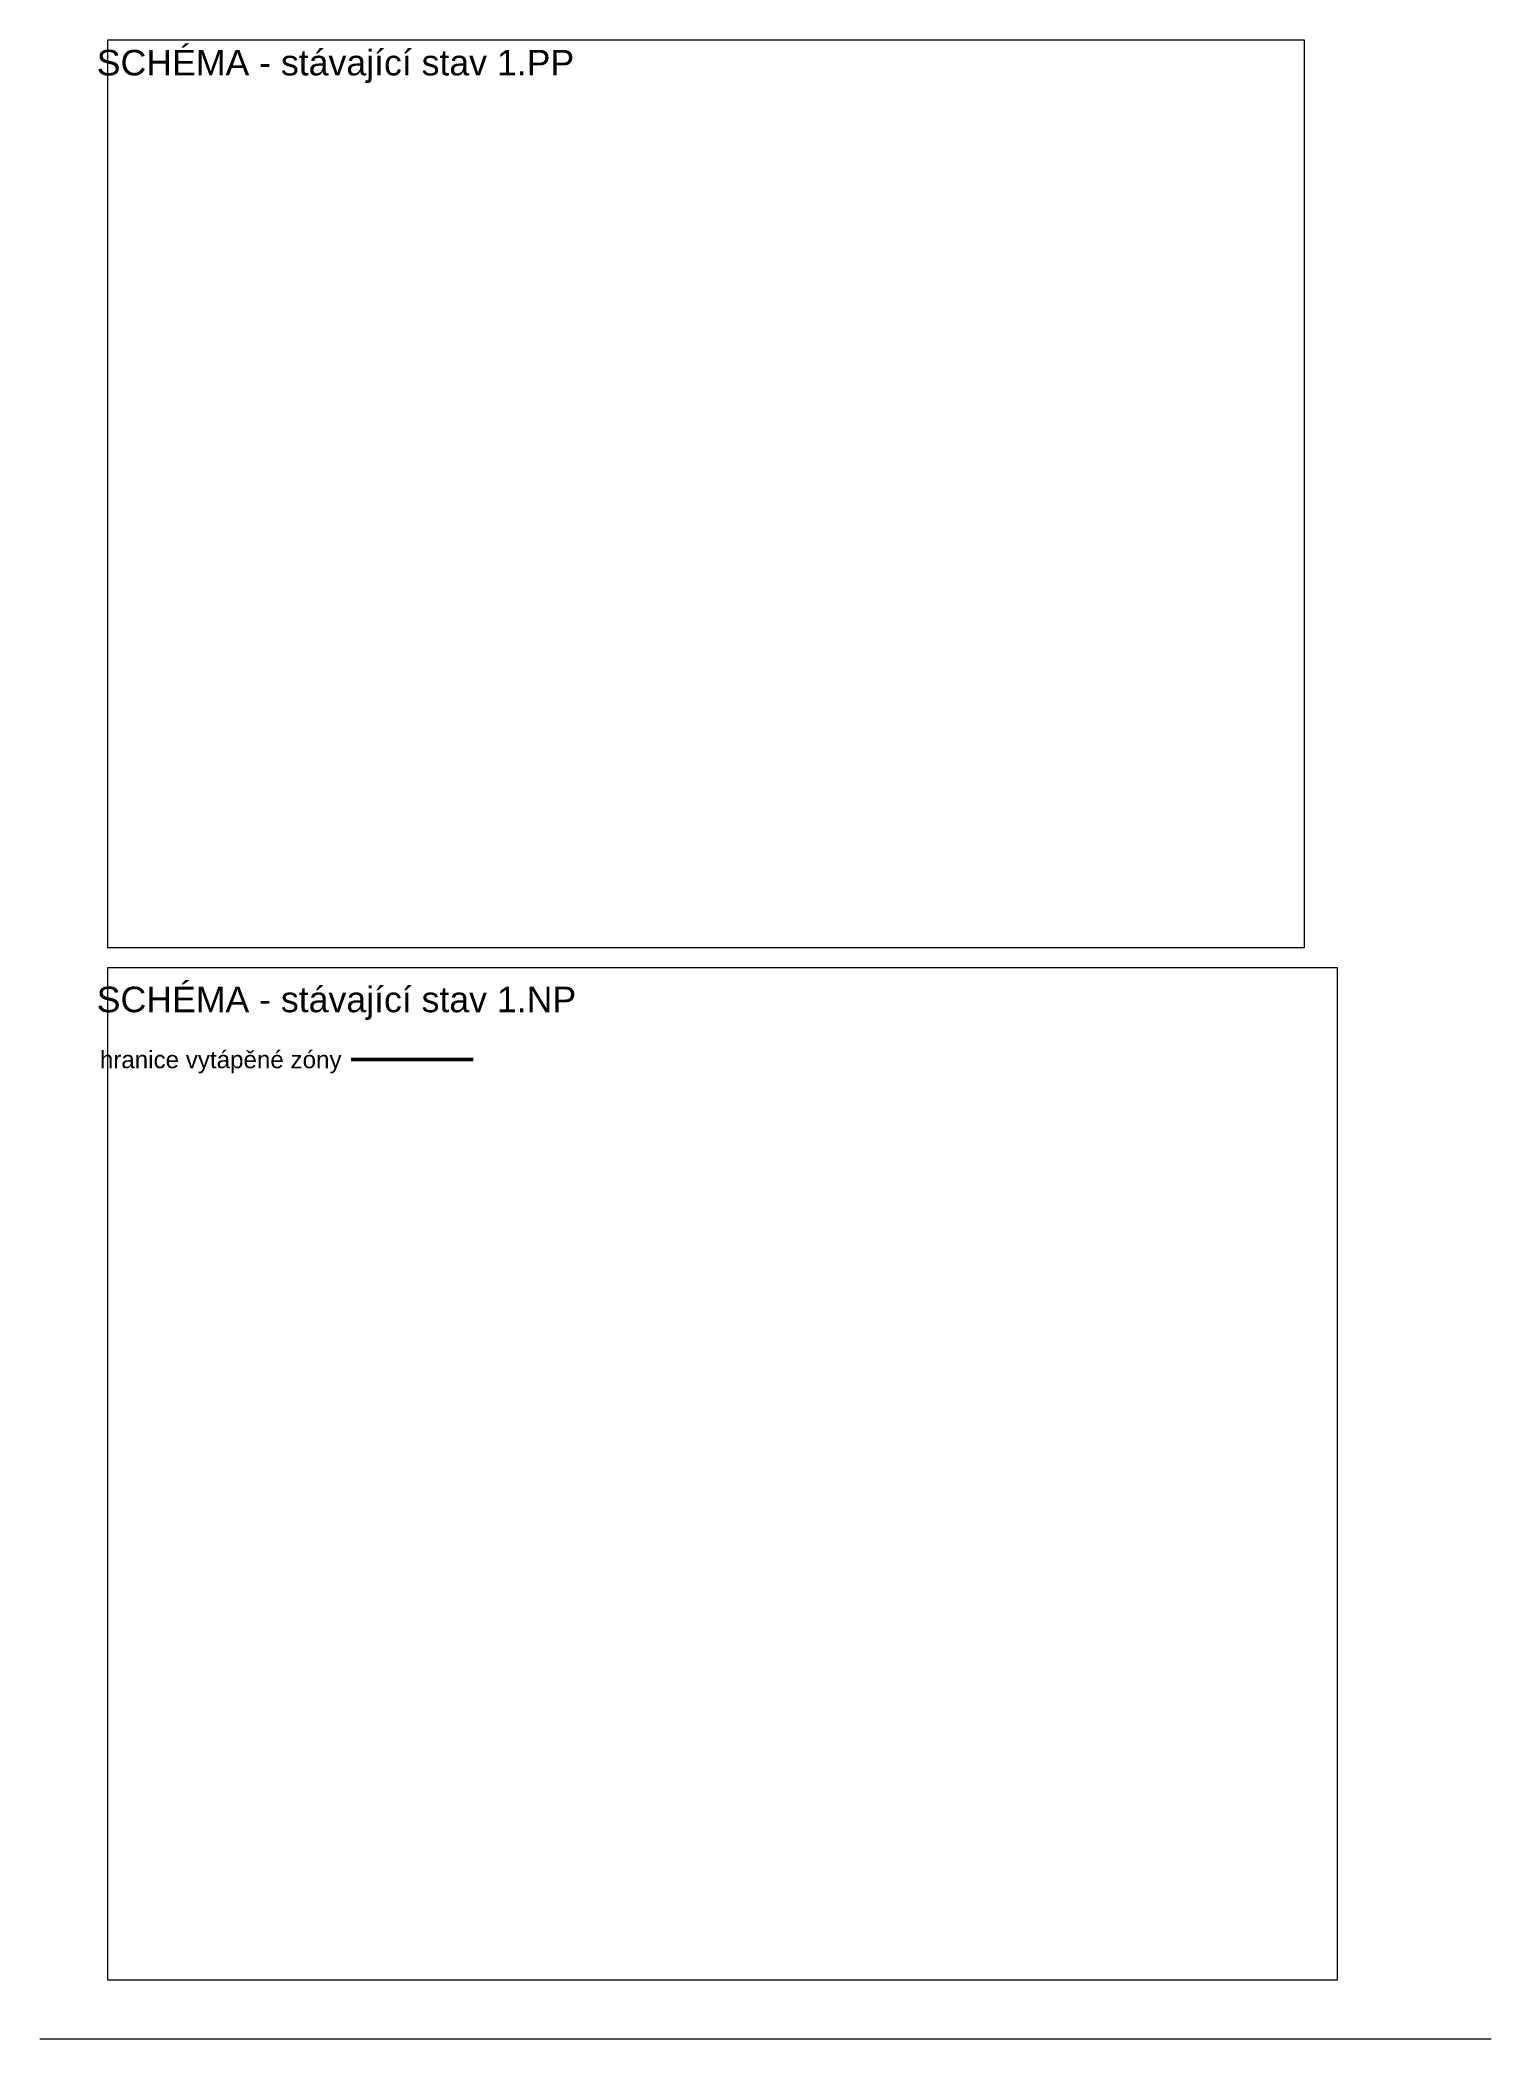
# Paper-space layout 'schema 1 s' of a CAD drawing. Header units: millimetres. Extents: x -3 to 207, y -3 to 286.
import ezdxf

# ---------------------------------------------------------------- set-up
doc = ezdxf.new("R2010")
doc.units = ezdxf.units.MM
doc.layers.add('netisknout', color=200, linetype='Continuous', lineweight=9, plot=False)
doc.layers.add('tenka', color=6, linetype='Continuous', lineweight=15)
doc.layers.add('vytapena cervena car', color=7, linetype='Continuous', lineweight=15, true_color=0xf4270b)
doc.styles.get("Standard").update_dxf_attribs({"font": 'arial.ttf'})

psp = doc.layouts.new('schema 1 s')

# ---------------------------------------------------------------- linework, layer by layer
at = {"layer": 'tenka', "transparency": 33554687}
psp.add_lwpolyline([(-3.07, -2.93), (206.73, -2.93)], dxfattribs=at)
at = {"layer": 'vytapena cervena car', "transparency": 33554687, "const_width": 0.5}
psp.add_lwpolyline([(41.92, 138.71), (59.61, 138.71)], dxfattribs=at)

# ---------------------------------------------------------------- texts
at = {"layer": 'tenka', "transparency": 33554687, "attachment_point": 1}
for s, width, insert, char_height in [('SCHÉMA - stávající stav 1.PP', 2720, (5.14, 284.69), 3.6903), ('SCHÉMA - stávající stav 1.NP', 2720, (5.14, 149.23), 3.6903), ('hranice vytápěné zóny', 37.1586, (5.59, 139.94), 2.5)]:
    psp.add_mtext_dynamic_manual_height_columns(s, width=width, gutter_width=12.5, heights=[0], dxfattribs=dict(at, insert=insert, char_height=char_height))

# ---------------------------------------------------------------- viewports
at = {"layer": 'netisknout', "linetype": 'Continuous', "transparency": 33554687, "view_target_point": (51478.3, 11586.85)}
psp.add_viewport(center=(93.23, 220.51), size=(173.08, 131.2098), view_center_point=(17711.84, -130440.29), view_height=22166.9244, dxfattribs=at)
psp.add_viewport(center=(95.61, 78.81), size=(177.85, 146.326), view_center_point=(18010.65, -164007.76), view_height=23871.5585, status=3, dxfattribs=at)

doc.saveas('drawing.dxf')
